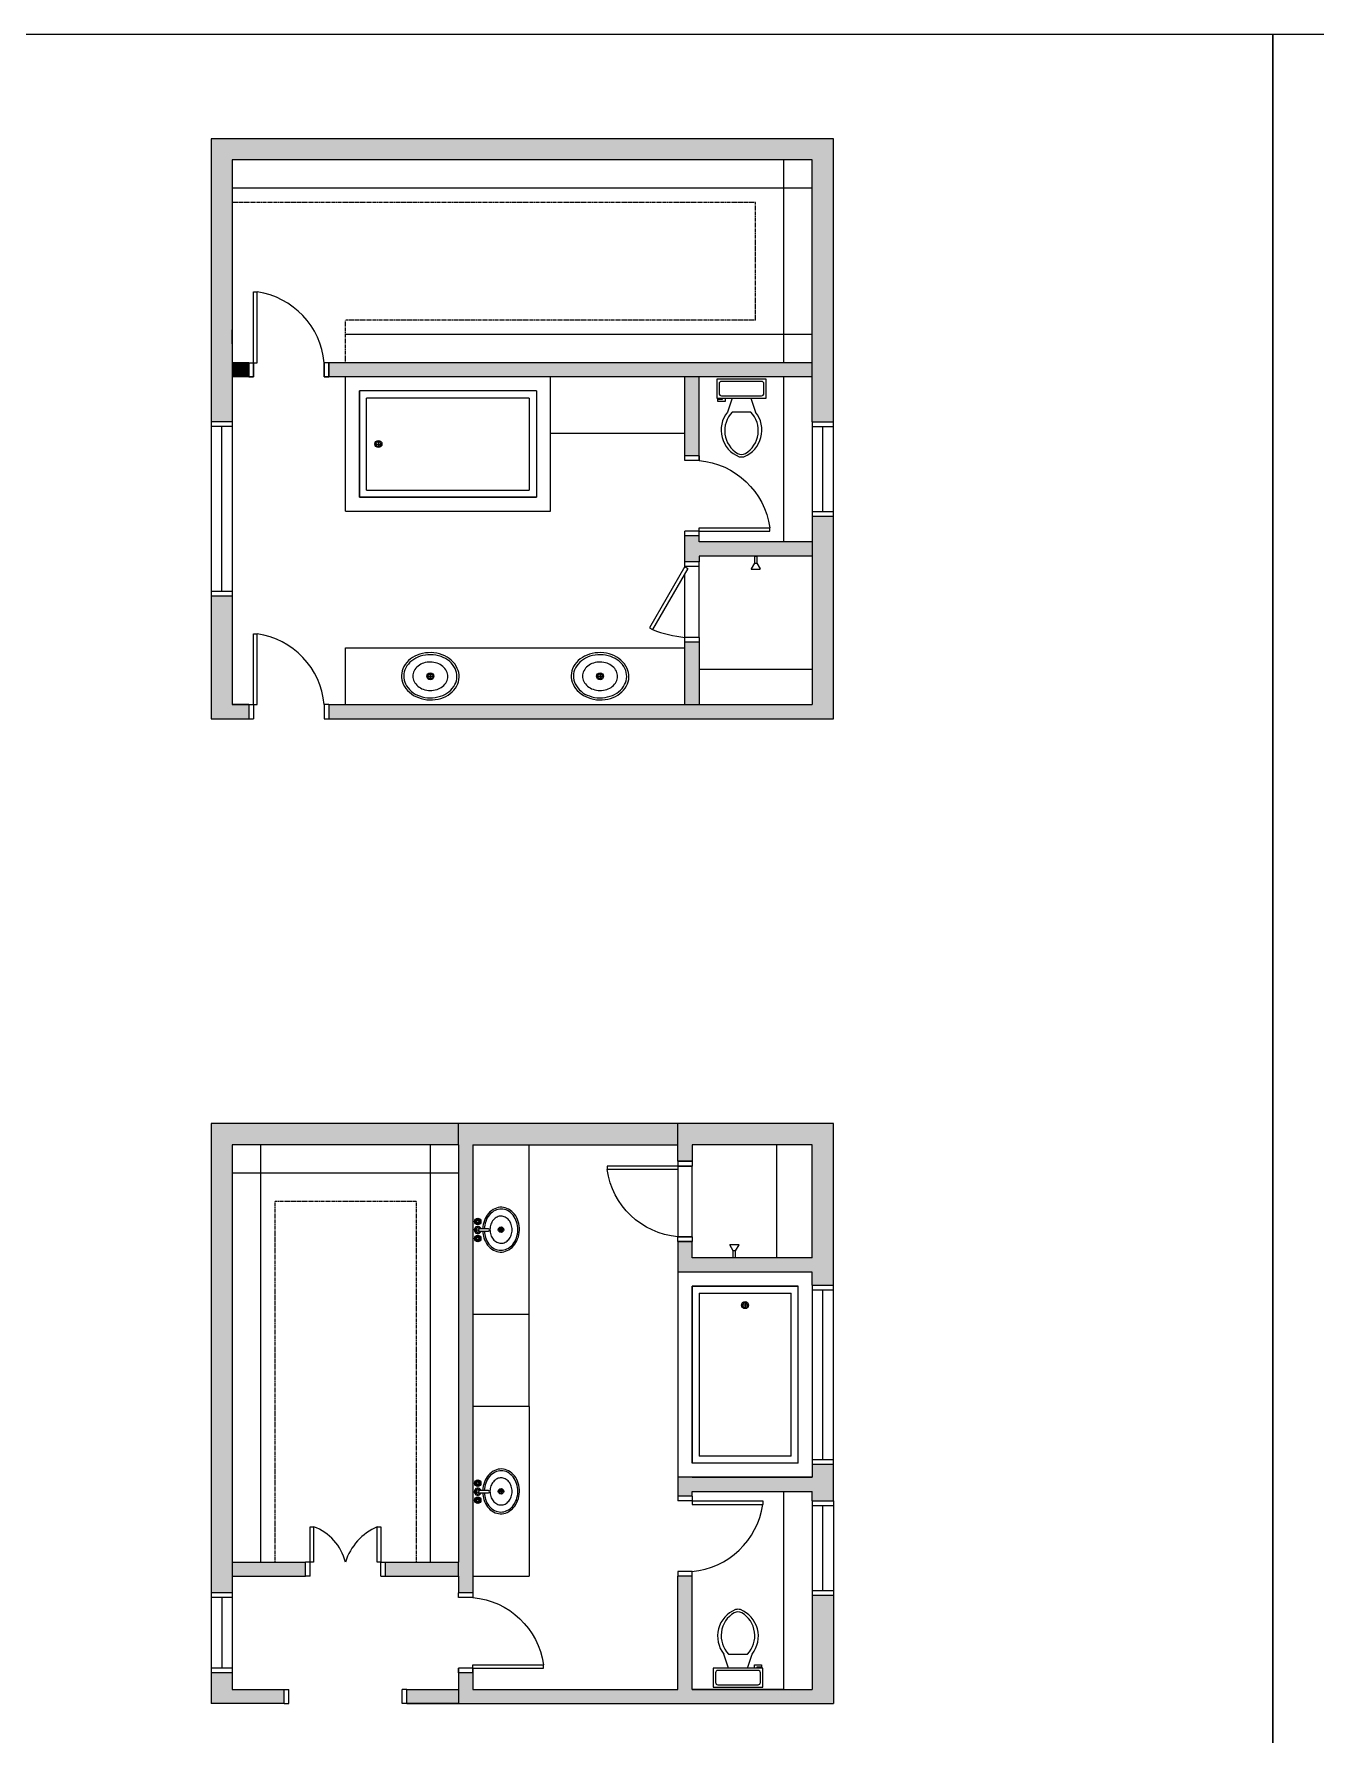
# Model space of a CAD drawing. Header units: inches. Extents: x 242965 to 445791, y 236206 to 423703.
# Drawn here: x 296806 to 302244, y 403860 to 411074 of the extents above; entities that cross this region are included whole.
import ezdxf

# ---------------------------------------------------------------- set-up
doc = ezdxf.new("R2010")
doc.units = ezdxf.units.IN
doc.header["$MEASUREMENT"] = 0
doc.linetypes.add('DASHEDX2', pattern=[1.5, 1, -0.5])
doc.layers.add('2', color=181, linetype='Continuous', lineweight=20)
doc.layers.add('SHELVES', color=1, linetype='DASHEDX2')
doc.styles.add('ATTR', font='romans.shx', dxfattribs={"width": 0.8, "height": 0.7})

# ---------------------------------------------------------------- blocks, each defined once
blk = doc.blocks.new('SNKOVLT')
for p, q in [((-1, 0), (1, 0)), ((0, 1), (0, -1))]:
    blk.add_line(p, q)
at = {"linetype": 'Continuous'}
for points in [[(-12.23, 0.39, 0.117634), (-11.46, -3.36, 0.104469), (-8.88, -6.8, 0.090016), (-5.08, -9.07, 0.08192), (-0.32, -10.02, 0.08192), (4.49, -9.38, 0.090016), (8.42, -7.36, 0.104469), (11.22, -4.09, 0.117634), (12.23, -0.39, 0.117634), (11.46, 3.36, 0.104469), (8.88, 6.8, 0.090016), (5.08, 9.07, 0.08192), (0.32, 10.02, 0.08192), (-4.49, 9.38, 0.090016), (-8.42, 7.36, 0.104469), (-11.22, 4.09, 0.117634)], [(-11.29, 0.16, 0.118622), (-10.52, -3.25, 0.104678), (-8.07, -6.36, 0.089562), (-4.54, -8.37, 0.081185), (-0.13, -9.15, 0.081185), (4.3, -8.49, 0.089562), (7.89, -6.58, 0.104678), (10.42, -3.55, 0.118622), (11.29, -0.16, 0.118622), (10.52, 3.25, 0.104678), (8.07, 6.36, 0.089562), (4.54, 8.37, 0.081185), (0.13, 9.15, 0.081185), (-4.3, 8.49, 0.089562), (-7.89, 6.58, 0.104678), (-10.42, 3.55, 0.118622)], [(-7.42, 0.08, 0.118283), (-6.91, -2.17, 0.104607), (-5.29, -4.21, 0.089718), (-2.97, -5.53, 0.081436), (-0.07, -6.04, 0.081436), (2.84, -5.59, 0.089718), (5.2, -4.33, 0.104607), (6.86, -2.32, 0.118283), (7.42, -0.08, 0.118283), (6.91, 2.17, 0.104607), (5.29, 4.21, 0.089718), (2.97, 5.53, 0.081436), (0.07, 6.04, 0.081436), (-2.84, 5.59, 0.089718), (-5.2, 4.33, 0.104607), (-6.86, 2.32, 0.118283)]]:
    blk.add_lwpolyline(points, format="xyb", close=True, dxfattribs=at)
for radius in [1.5, 1]:
    blk.add_circle((0, 0), radius)
blk = doc.blocks.new('Tank Toilet 3 PV')
for p, q in [((9.5, -6), (9.5, -2)), ((-10, -8.5), (-8, -8.5)), ((-10, -9.5), (-10, -8.5)), ((-7, -9.5), (-10, -9.5)), ((-8, -8.5), (-8, -8)), ((-7, -8), (-7, -9.5)), ((-4, -8), (-6, -14)), ((4, -14), (-4, -14)), ((4, -8), (6, -14))]:
    blk.add_line(p, q)
blk.add_lwpolyline([(10.5, -8), (10.5, 0), (-10.5, 0), (-10.5, -8)], close=True)
for points in [[(-9.5, -2), (-9.5, -6)], [(8.5, -1), (-8.5, -1)], [(-8.5, -7), (8.5, -7)]]:
    blk.add_lwpolyline(points)
for centre, radius, start, end in [((-8.62, -1.88), 0.884, 81.8699, 188.1301), ((-8.62, -6.12), 0.884, 171.8699, 278.1301), ((8.62, -1.88), 0.884, 351.8699, 98.1301), ((8.62, -6.12), 0.884, 261.8699, 8.1301), ((3.52, -21.58), 12.17, 141.46911, 247.97143), ((4.2, -21.82), 11.33, 136.36773, 238.94682), ((-3.52, -21.58), 12.17, 292.02843, 38.53071), ((-4.2, -21.82), 11.33, 301.05301, 43.63209), ((0, -27.88), 4, 245.73182, 294.26817), ((0, -29), 4, 254.86053, 285.13947)]:
    blk.add_arc(centre, radius, start, end)
at = {"style": 'ATTR', "width": 0.8, "flags": 9}
blk.add_attdef('ESTCODE', (0, 0), '', height=0.000000846, dxfattribs=at)
blk = doc.blocks.new('Sink Faucet A PV')
for p, q in [((-4.107, 0.125), (-4.375, 0.125)), ((-3.75, 0.4789), (-3.75, 0.75)), ((-3.5, 0.482), (-3.5, 0.75)), ((-3.1461, 0.125), (-2.875, 0.125)), ((3.143, 0.125), (2.875, 0.125)), ((3.5, 0.4789), (3.5, 0.75)), ((3.75, 0.482), (3.75, 0.75)), ((4.1039, 0.125), (4.375, 0.125)), ((-4.1039, -0.125), (-4.375, -0.125)), ((-3.75, -0.482), (-3.75, -0.75)), ((-3.5, -0.4789), (-3.5, -0.75)), ((-3.143, -0.125), (-2.875, -0.125)), ((-0.5, -0.8639), (-0.5, -4.5)), ((0.5, -4.5), (0.5, -0.8631)), ((3.1461, -0.125), (2.875, -0.125)), ((3.5, -0.482), (3.5, -0.75)), ((3.75, -0.4789), (3.75, -0.75)), ((4.107, -0.125), (4.375, -0.125))]:
    blk.add_line(p, q)
for centre, radius in [((-3.625, 0), 1.375), ((-4.625, 0), 0.2795), ((-3.625, 0), 0.5), ((-3.625, 1), 0.2795), ((-2.625, 0), 0.2795), ((0, 0), 0.5), ((3.625, 0), 1.375), ((2.625, 0), 0.2795), ((3.625, 0), 0.5), ((3.625, 1), 0.2795), ((4.625, 0), 0.2795), ((-3.625, -1), 0.2795), ((3.625, -1), 0.2795)]:
    blk.add_circle(centre, radius)
for centre, radius, start, end in [((-3.625, 0), 1, 105.2407, 164.2093), ((-3.625, 0), 1, 16.44125, 74.07887), ((0, 0), 1.5, 289.6514, 250.3603), ((0, 0), 1, 300.3431, 239.7554), ((3.625, 0), 1, 106.12, 164.0884), ((3.625, 0), 1, 16.23422, 73.90469), ((-3.625, 0), 1, 196.2342, 253.9047), ((-3.625, 0), 1, 286.12, 344.0884), ((0, -4.5), 0.5, 180, 0), ((3.625, 0), 1, 196.4413, 254.0789), ((3.625, 0), 1, 285.2407, 344.2093)]:
    blk.add_arc(centre, radius, start, end)
at = {"style": 'ATTR', "width": 0.8, "flags": 9}
blk.add_attdef('ESTCODE', (0, 0), '', height=0.00002, dxfattribs=at)
blk = doc.blocks.new('30 door')
for p, q in [((-6, 34), (0, 34)), ((-6, 34), (-6, 32)), ((-6, 32), (0, 32)), ((0, 32), (0, 34)), ((-6, 3.5), (-36, 3.5)), ((-36, 2), (-36, 3.5)), ((-6, 2), (-36, 2)), ((-6, 2), (-6, 3.5)), ((-6, 0), (-6, 2)), ((-6, 2), (0, 2)), ((-6, 0), (0, 0)), ((0, 0), (0, 2))]:
    blk.add_line(p, q)
blk.add_arc((-3.05, -1.14), 33.27, 95.08156, 171.98084)

msp = doc.modelspace()

# ---------------------------------------------------------------- hatches: boundary and pattern name
h = msp.add_hatch(color=256)
h.paths.add_polyline_path([(300107.051, 409680.143), (298057.051, 409680.143), (298057.051, 409620.143), (299567.051, 409620.143), (300107.051, 409620.143)], flags=17)
h.paths.add_polyline_path([(299627.051, 409620.143), (299567.051, 409620.143), (299567.051, 409285.144), (299627.051, 409285.144)])
h.paths.add_polyline_path([(300197.051, 410630.144), (297557.051, 410630.144), (297557.051, 409429.347), (297647.051, 409429.347), (297647.051, 410540.144), (300107.051, 410540.144), (300107.051, 409429.347), (300197.051, 409429.347)])
h.paths.add_polyline_path([(300197.051, 409029.347), (300107.051, 409029.347), (300107.051, 408230.144), (298057.051, 408230.144), (298057.051, 408170.144), (300197.051, 408170.144)])
h.paths.add_polyline_path([(300107.051, 408920.144), (299627.051, 408920.144), (299627.051, 408945.144), (299567.051, 408945.144), (299567.051, 408835.144), (299627.051, 408835.144), (299627.051, 408860.144), (300107.051, 408860.144)], flags=17)
h.paths.add_polyline_path([(299627.051, 408495.144), (299567.051, 408495.144), (299567.051, 408230.144), (299627.051, 408230.144)], flags=17)
for points in [[(297717.051, 409620.143), (297717.051, 409680.143), (297647.051, 409680.143), (297647.051, 409620.143)], [(297717.051, 408230.144), (297647.051, 408230.144), (297647.051, 408689.347), (297557.051, 408689.347), (297557.051, 408170.144), (297717.051, 408170.144)], [(298607.051, 406362.915), (298607.051, 406452.915), (297557.051, 406452.915), (297557.051, 404462.915), (297647.051, 404462.915), (297647.051, 404532.915), (297647.051, 406362.915)], [(299537.051, 406452.915), (298607.051, 406452.915), (298607.051, 406362.915), (298607.051, 404592.915), (298607.051, 404532.915), (298607.051, 404462.915), (298667.051, 404462.915), (298667.051, 404532.915), (298667.051, 406362.915), (299537.051, 406362.915)], [(300197.051, 406452.915), (299537.051, 406452.915), (299537.051, 406362.915), (299537.051, 406292.915), (299597.051, 406292.915), (299597.051, 406362.915), (300107.051, 406362.915), (300107.051, 405882.915), (299597.051, 405882.915), (299597.051, 405952.915), (299537.051, 405952.915), (299537.051, 405822.915), (300107.051, 405822.915), (300107.051, 405767.915), (300197.051, 405767.915)], [(300197.051, 405007.915), (300107.051, 405007.915), (300107.051, 404952.915), (299537.051, 404952.915), (299537.051, 404872.915), (299597.051, 404872.915), (299597.051, 404892.915), (300107.051, 404892.915), (300107.051, 404852.915), (300197.051, 404852.915)], [(297647.051, 404592.915), (297647.051, 404532.915), (297957.051, 404532.915), (297957.051, 404592.915)], [(298607.051, 404592.915), (298297.051, 404592.915), (298297.051, 404532.915), (298607.051, 404532.915)], [(300197.051, 404452.915), (300107.051, 404452.915), (300107.051, 404052.915), (299597.051, 404052.915), (299597.051, 404532.915), (299537.051, 404532.915), (299537.051, 404052.915), (298667.051, 404052.915), (298667.051, 404122.915), (298607.051, 404122.915), (298607.051, 404052.915), (298607.051, 403992.915), (300197.051, 403992.915)]]:
    msp.add_hatch(color=256).paths.add_polyline_path(points)
h = msp.add_hatch(color=256)
h.paths.add_polyline_path([(297867.051, 404052.915), (297647.051, 404052.915), (297647.051, 404122.915), (297557.051, 404122.915), (297557.051, 403992.915), (297867.051, 403992.915)])
h.paths.add_polyline_path([(298387.051, 404052.915), (298387.051, 403992.915), (298607.051, 403992.915), (298607.051, 404052.915)])

# ---------------------------------------------------------------- linework, layer by layer
for p, q in [((300197.051, 410630.144), (297557.051, 410630.144)), ((297557.051, 410630.144), (297557.051, 409429.347)), ((300197.051, 409429.347), (300197.051, 410630.144)), ((300107.051, 410540.144), (297647.051, 410540.144)), ((297647.051, 410540.144), (297647.051, 409429.347)), ((299987.051, 409680.143), (299987.051, 410540.144)), ((300107.051, 409429.347), (300107.051, 410540.144)), ((300107.051, 410420.144), (297647.051, 410420.144)), ((297647.051, 409760.144), (297647.051, 409820.144)), ((300107.051, 409800.143), (298127.051, 409800.143)), ((297717.051, 409680.143), (297647.051, 409680.143)), ((297717.051, 409620.143), (297717.051, 409680.143)), ((297717.051, 409620.143), (297717.051, 409680.143)), ((297737.051, 409620.143), (297737.051, 409680.143)), ((298037.051, 409620.143), (298037.051, 409680.143)), ((300107.051, 409680.143), (298057.051, 409680.143)), ((298057.051, 409620.143), (298057.051, 409680.143)), ((298057.051, 409620.143), (298057.051, 409680.143)), ((297717.051, 409620.143), (297647.051, 409620.143)), ((297737.051, 409620.143), (297647.051, 409620.143)), ((300107.051, 409620.143), (298037.051, 409620.143)), ((298127.051, 409620.143), (298037.051, 409620.143)), ((299567.051, 409620.143), (298057.051, 409620.143)), ((298997.051, 409620.143), (298127.051, 409620.143)), ((298127.051, 409050.143), (298127.051, 409620.143)), ((298997.051, 409620.143), (298127.051, 409620.143)), ((298997.051, 409050.143), (298997.051, 409620.143)), ((299567.051, 409265.144), (299567.051, 409620.143)), ((299627.051, 409265.144), (299627.051, 409620.143)), ((299987.051, 408920.144), (299987.051, 409620.143)), ((298187.051, 409110.143), (298187.051, 409560.143)), ((298937.051, 409560.143), (298187.051, 409560.143)), ((298187.051, 409560.143), (298187.051, 409110.143)), ((298932.051, 409560.143), (298192.051, 409560.143)), ((298217.051, 409140.143), (298217.051, 409530.143)), ((298907.051, 409530.143), (298217.051, 409530.143)), ((298907.051, 409530.143), (298907.051, 409140.143)), ((298937.051, 409560.143), (298937.051, 409110.143)), ((297647.051, 409429.347), (297557.051, 409429.347)), ((297647.051, 409429.347), (297557.051, 409429.347)), ((297557.051, 409429.347), (297557.051, 408689.347)), ((297647.051, 409429.347), (297647.051, 408689.347)), ((300107.051, 409429.347), (300197.051, 409429.347)), ((300107.051, 409429.347), (300107.051, 409029.347)), ((300197.051, 409029.347), (300197.051, 409429.347)), ((297647.051, 409409.347), (297557.051, 409409.347)), ((297602.051, 408709.347), (297602.051, 409409.347)), ((299567.051, 409380.143), (298997.051, 409380.143)), ((300107.051, 409409.347), (300197.051, 409409.347)), ((300152.051, 409049.347), (300152.051, 409409.347)), ((298257.051, 409335.143), (298277.051, 409335.143)), ((298267.051, 409345.143), (298267.051, 409325.143)), ((299627.051, 409285.144), (299567.051, 409285.144)), ((299627.051, 409265.144), (299567.051, 409265.144)), ((298217.051, 409140.143), (298907.051, 409140.143)), ((298937.051, 409110.143), (298187.051, 409110.143)), ((298187.051, 409110.143), (298937.051, 409110.143)), ((298127.051, 409050.143), (298997.051, 409050.143)), ((298517.051, 409050.143), (298997.051, 409050.143)), ((300107.051, 409049.347), (300197.051, 409049.347)), ((300107.051, 409029.347), (300107.051, 408230.144)), ((300107.051, 409029.347), (300197.051, 409029.347)), ((300197.051, 408170.144), (300197.051, 409029.347)), ((300197.051, 408869.347), (300197.051, 409029.347)), ((299627.051, 408965.144), (299567.051, 408965.144)), ((299567.051, 408815.144), (299567.051, 408965.144)), ((299627.051, 408945.144), (299567.051, 408945.144)), ((299627.051, 408920.144), (299627.051, 408965.144)), ((300107.051, 408920.144), (299627.051, 408920.144)), ((300107.051, 408860.144), (299627.051, 408860.144)), ((299627.051, 408860.144), (299627.051, 408835.144)), ((299862.051, 408860.144), (299862.051, 408830.144)), ((299862.051, 408860.144), (299872.051, 408860.144)), ((299872.051, 408860.144), (299872.051, 408830.144)), ((299567.051, 408815.144), (299417.051, 408555.336)), ((299580.041, 408807.644), (299430.041, 408547.836)), ((299627.051, 408835.144), (299567.051, 408835.144)), ((299627.051, 408815.144), (299567.051, 408815.144)), ((299567.051, 408815.144), (299580.041, 408807.644)), ((299567.051, 408230.144), (299567.051, 408785.144)), ((299627.051, 408815.144), (299627.051, 408835.144)), ((299627.051, 408515.144), (299627.051, 408815.144)), ((299862.051, 408830.144), (299847.592, 408805.1)), ((299848.133, 408804.163), (299885.968, 408804.163)), ((299862.051, 408830.144), (299872.051, 408830.144)), ((299872.051, 408830.144), (299886.51, 408805.1)), ((297647.051, 408709.347), (297557.051, 408709.347)), ((297647.051, 408689.347), (297557.051, 408689.347)), ((297557.051, 408689.347), (297557.051, 408689.347)), ((297557.051, 408689.347), (297557.051, 408170.144)), ((297647.051, 408689.347), (297647.051, 408230.144)), ((299417.051, 408555.336), (299430.041, 408547.836)), ((299627.051, 408515.144), (299567.051, 408515.144)), ((299627.051, 408495.144), (299567.051, 408495.144)), ((299627.051, 408515.144), (299627.051, 408495.144)), ((299627.051, 408495.144), (299627.051, 408230.144)), ((298127.051, 408230.144), (298127.051, 408470.144)), ((298127.051, 408470.144), (298847.051, 408470.144)), ((298847.051, 408470.144), (299567.051, 408470.144)), ((299627.051, 408380.144), (300107.051, 408380.144)), ((297647.051, 408230.144), (297717.051, 408230.144)), ((297717.051, 408230.144), (297647.051, 408230.144)), ((297717.051, 408230.144), (297717.051, 408170.144)), ((297717.051, 408230.144), (297717.051, 408170.144)), ((297737.051, 408230.144), (297737.051, 408170.144)), ((297737.051, 408230.144), (297737.051, 408170.144)), ((297737.051, 408230.144), (297737.051, 408170.144)), ((298037.051, 408230.144), (298037.051, 408170.144)), ((298057.051, 408230.144), (298057.051, 408170.144)), ((298057.051, 408230.144), (300107.051, 408230.144)), ((297557.051, 408170.144), (297717.051, 408170.144)), ((298057.051, 408170.144), (300197.051, 408170.144)), ((298607.051, 406452.915), (297557.051, 406452.915)), ((297557.051, 406452.915), (297557.051, 404462.915)), ((298607.051, 406362.915), (298607.051, 406452.915)), ((299537.051, 406452.915), (298607.051, 406452.915)), ((299537.051, 406362.915), (299537.051, 406452.915)), ((300197.051, 406452.915), (299537.051, 406452.915)), ((300197.051, 405767.915), (300197.051, 406452.915)), ((297647.051, 406362.915), (297647.051, 404462.915)), ((298607.051, 406362.915), (297647.051, 406362.915)), ((297767.051, 406362.915), (297767.051, 404592.915)), ((298487.051, 406362.915), (298487.051, 404592.915)), ((298607.051, 406362.915), (298607.051, 404592.915)), ((298607.051, 406362.915), (298607.051, 404592.915)), ((298667.051, 406362.915), (298667.051, 404442.915)), ((298667.051, 406362.915), (299537.051, 406362.915)), ((298907.051, 405642.915), (298907.051, 406362.915)), ((299537.051, 406292.915), (299537.051, 406362.915)), ((300107.051, 406362.915), (299597.051, 406362.915)), ((300107.051, 406362.915), (299597.051, 406362.915)), ((299597.051, 406362.915), (299597.051, 406272.915)), ((299957.051, 405882.915), (299957.051, 406362.915)), ((300107.051, 405882.915), (300107.051, 406362.915)), ((299597.051, 406292.915), (299537.051, 406292.915)), ((299597.051, 406292.915), (299537.051, 406292.915)), ((299597.051, 406272.915), (299537.051, 406272.915)), ((299597.051, 406272.915), (299537.051, 406272.915)), ((299537.051, 406257.915), (299537.051, 405972.915)), ((299597.051, 405972.915), (299597.051, 406272.915)), ((298607.051, 406242.915), (297647.051, 406242.915)), ((298794.813, 406002.915), (298779.289, 406002.915)), ((298787.051, 406010.677), (298787.051, 405995.153)), ((299597.051, 405972.915), (299537.051, 405972.915)), ((299597.051, 405952.915), (299537.051, 405952.915)), ((299537.051, 405952.915), (299537.051, 405822.915)), ((299597.051, 405952.915), (299537.051, 405952.915)), ((299597.051, 405882.915), (299597.051, 405952.915)), ((299772.051, 405912.915), (299757.592, 405937.958)), ((299795.968, 405938.896), (299758.133, 405938.896)), ((299772.051, 405882.915), (299772.051, 405912.915)), ((299782.051, 405912.915), (299772.051, 405912.915)), ((299782.051, 405912.915), (299796.51, 405937.958)), ((299782.051, 405882.915), (299782.051, 405912.915)), ((299537.051, 405822.915), (299537.051, 404952.915)), ((300107.051, 405822.915), (299537.051, 405822.915)), ((300107.051, 405882.915), (299597.051, 405882.915)), ((299957.051, 405882.915), (299597.051, 405882.915)), ((299782.051, 405882.915), (299772.051, 405882.915)), ((299797.051, 405882.915), (299787.051, 405882.915)), ((299797.051, 405882.915), (299787.051, 405882.915)), ((300107.051, 405767.915), (300107.051, 405822.915)), ((299597.051, 405762.915), (300047.051, 405762.915)), ((299597.051, 405762.915), (299597.051, 405012.915)), ((300047.051, 405762.915), (299597.051, 405762.915)), ((299597.051, 405012.915), (299597.051, 405762.915)), ((300047.051, 405012.915), (300047.051, 405762.915)), ((300047.051, 405017.915), (300047.051, 405757.915)), ((300107.051, 405767.915), (300197.051, 405767.915)), ((300107.051, 405767.915), (300107.051, 405007.915)), ((300107.051, 405747.915), (300197.051, 405747.915)), ((300152.051, 405027.915), (300152.051, 405747.915)), ((300197.051, 405007.915), (300197.051, 405767.915)), ((299627.051, 405732.915), (300017.051, 405732.915)), ((299627.051, 405732.915), (299627.051, 405042.915)), ((299832.051, 405682.915), (299812.051, 405682.915)), ((299822.051, 405692.915), (299822.051, 405672.915)), ((300017.051, 405042.915), (300017.051, 405732.915)), ((298907.051, 405642.915), (298667.051, 405642.915)), ((298907.051, 405252.915), (298907.051, 405642.915)), ((299537.051, 405432.915), (299537.051, 404952.915)), ((298907.051, 405252.915), (298667.051, 405252.915)), ((298907.051, 405252.915), (298907.051, 404532.915)), ((300017.051, 405042.915), (299627.051, 405042.915)), ((300107.051, 405027.915), (300197.051, 405027.915)), ((300107.051, 404952.915), (299537.051, 404952.915)), ((299537.051, 404952.915), (299537.051, 404872.915)), ((300047.051, 405012.915), (299597.051, 405012.915)), ((299597.051, 404952.915), (300107.051, 404952.915)), ((300107.051, 405007.915), (300197.051, 405007.915)), ((300107.051, 405007.915), (300107.051, 404952.915)), ((300197.051, 404852.915), (300197.051, 405007.915)), ((298794.813, 404892.915), (298779.289, 404892.915)), ((298787.051, 404900.677), (298787.051, 404885.153)), ((299597.051, 404892.915), (300107.051, 404892.915)), ((299597.051, 404872.915), (299597.051, 404892.915)), ((299987.051, 404052.915), (299987.051, 404892.915)), ((300107.051, 404852.915), (300107.051, 404892.915)), ((299597.051, 404872.915), (299537.051, 404872.915)), ((299597.051, 404872.915), (299537.051, 404872.915)), ((299597.051, 404852.915), (299537.051, 404852.915)), ((300107.051, 404852.915), (300197.051, 404852.915)), ((300107.051, 404852.915), (300107.051, 404452.915)), ((300107.051, 404832.915), (300197.051, 404832.915)), ((300152.051, 404472.915), (300152.051, 404832.915)), ((300197.051, 404852.915), (300197.051, 404452.915)), ((297977.051, 404592.915), (297977.051, 404742.915)), ((297977.051, 404742.915), (297992.051, 404742.915)), ((297992.051, 404742.915), (297992.051, 404592.915)), ((298262.051, 404592.915), (298262.051, 404742.915)), ((298262.051, 404742.915), (298277.051, 404742.915)), ((298277.051, 404742.915), (298277.051, 404592.915)), ((297647.051, 404592.915), (297957.051, 404592.915)), ((297957.051, 404532.915), (297957.051, 404592.915)), ((297977.051, 404592.915), (297957.051, 404592.915)), ((297977.051, 404532.915), (297977.051, 404592.915)), ((297992.051, 404592.915), (297977.051, 404592.915)), ((298277.051, 404592.915), (298262.051, 404592.915)), ((298277.051, 404532.915), (298277.051, 404592.915)), ((298277.051, 404592.915), (298607.051, 404592.915)), ((298297.051, 404532.915), (298297.051, 404592.915)), ((298607.051, 404532.915), (298607.051, 404592.915)), ((297647.051, 404532.915), (297957.051, 404532.915)), ((297647.051, 404532.915), (297647.051, 404462.915)), ((297977.051, 404532.915), (297957.051, 404532.915)), ((298277.051, 404532.915), (298607.051, 404532.915)), ((298607.051, 404532.915), (298607.051, 404462.915)), ((298667.051, 404532.915), (298907.051, 404532.915)), ((298667.051, 404532.915), (298667.051, 404462.915)), ((299597.051, 404552.915), (299537.051, 404552.915)), ((299537.051, 404052.915), (299537.051, 404532.915)), ((299597.051, 404532.915), (299537.051, 404532.915)), ((299597.051, 404052.915), (299597.051, 404532.915)), ((297647.051, 404462.915), (297557.051, 404462.915)), ((297557.051, 404462.915), (297557.051, 404122.915)), ((297647.051, 404442.915), (297557.051, 404442.915)), ((297602.051, 404442.915), (297602.051, 404142.915)), ((297647.051, 404462.915), (297647.051, 404122.915)), ((298667.051, 404462.915), (298607.051, 404462.915)), ((298667.051, 404442.915), (298607.051, 404442.915)), ((300107.051, 404472.915), (300197.051, 404472.915)), ((300107.051, 404452.915), (300197.051, 404452.915)), ((300107.051, 404452.915), (300107.051, 404052.915)), ((300197.051, 404452.915), (300197.051, 403992.915)), ((297647.051, 404142.915), (297557.051, 404142.915)), ((297647.051, 404122.915), (297557.051, 404122.915)), ((297557.051, 404122.915), (297557.051, 403992.915)), ((297647.051, 404122.915), (297647.051, 404052.915)), ((298667.051, 404142.915), (298607.051, 404142.915)), ((298607.051, 404142.915), (298607.051, 404052.915)), ((298667.051, 404142.915), (298667.051, 404052.915)), ((298667.051, 404142.915), (298667.051, 404052.915)), ((297647.051, 404052.915), (297867.051, 404052.915)), ((297867.051, 403992.915), (297867.051, 404052.915)), ((297867.051, 404052.915), (297887.051, 404052.915)), ((297887.051, 403992.915), (297887.051, 404052.915)), ((297887.051, 403992.915), (297887.051, 404052.915)), ((298367.051, 403992.915), (298367.051, 404052.915)), ((298387.051, 404052.915), (298367.051, 404052.915)), ((298387.051, 404052.915), (298607.051, 404052.915)), ((298387.051, 403992.915), (298387.051, 404052.915)), ((298607.051, 404052.915), (298607.051, 403992.915)), ((298667.051, 404052.915), (299537.051, 404052.915)), ((299597.051, 404052.915), (300107.051, 404052.915)), ((299987.051, 404052.915), (299597.051, 404052.915)), ((297867.051, 403992.915), (297557.051, 403992.915)), ((297867.051, 403992.915), (297887.051, 403992.915)), ((298387.051, 403992.915), (298367.051, 403992.915)), ((298607.051, 403992.915), (298387.051, 403992.915)), ((298387.051, 403992.915), (300197.051, 403992.915))]:
    msp.add_line(p, q)
at = {"linetype": 'Continuous'}
for points in [[(298709.353, 405996.693, 0.06296285), (298714.235, 405968.076, 0.09001579), (298729.913, 405937.538, 0.10446928), (298755.28, 405915.788, 0.11763426), (298783.991, 405907.953, 0.11763426), (298813.147, 405913.924, 0.10446928), (298839.862, 405933.996, 0.09001579), (298857.473, 405963.461, 0.08191995), (298864.797, 406000.41, 0.08191995), (298859.866, 406037.753, 0.09001579), (298844.189, 406068.291, 0.10446928), (298818.822, 406090.041, 0.11763426), (298790.111, 406097.876, 0.11763426), (298760.955, 406091.906, 0.10446928), (298734.24, 406071.834, 0.09001579), (298716.629, 406042.369, 0.0791498), (298709.353, 406006.693, 0.0791498)], [(298716.155, 405996.693, 0.06432972), (298721.137, 405969.536, 0.08956207), (298735.947, 405941.675, 0.10467817), (298759.509, 405922.032, 0.1186217), (298785.816, 405915.308, 0.1186217), (298812.303, 405921.288, 0.10467817), (298836.408, 405940.259, 0.08956207), (298851.998, 405967.692, 0.0811847), (298858.087, 406001.914, 0.0811847), (298852.964, 406036.294, 0.08956207), (298838.154, 406064.155, 0.10467817), (298814.593, 406083.798, 0.1186217), (298788.285, 406090.522, 0.1186217), (298761.799, 406084.542, 0.10467817), (298737.693, 406065.571, 0.08956207), (298722.104, 406038.138, 0.07469924), (298716.089, 406006.693, 0.07469924)], [(298709.353, 404886.693, 0.06296285), (298714.235, 404858.076, 0.09001579), (298729.913, 404827.538, 0.10446928), (298755.28, 404805.788, 0.11763426), (298783.991, 404797.953, 0.11763426), (298813.147, 404803.924, 0.10446928), (298839.862, 404823.996, 0.09001579), (298857.473, 404853.461, 0.08191995), (298864.797, 404890.41, 0.08191995), (298859.866, 404927.753, 0.09001579), (298844.189, 404958.291, 0.10446928), (298818.822, 404980.041, 0.11763426), (298790.111, 404987.876, 0.11763426), (298760.955, 404981.906, 0.10446928), (298734.24, 404961.834, 0.09001579), (298716.629, 404932.369, 0.0791498), (298709.353, 404896.693, 0.0791498)], [(298716.155, 404886.693, 0.06432972), (298721.137, 404859.536, 0.08956207), (298735.947, 404831.675, 0.10467817), (298759.509, 404812.032, 0.1186217), (298785.816, 404805.308, 0.1186217), (298812.303, 404811.288, 0.10467817), (298836.408, 404830.259, 0.08956207), (298851.998, 404857.692, 0.0811847), (298858.087, 404891.914, 0.0811847), (298852.964, 404926.294, 0.08956207), (298838.154, 404954.155, 0.10467817), (298814.593, 404973.798, 0.1186217), (298788.285, 404980.522, 0.1186217), (298761.799, 404974.542, 0.10467817), (298737.693, 404955.571, 0.08956207), (298722.104, 404928.138, 0.07469924), (298716.089, 404896.693, 0.07469924)]]:
    msp.add_lwpolyline(points, format="xyb", dxfattribs=at)
for points in [[(298787.695, 406060.515, 0.11828257), (298770.226, 406056.529, 0.10460746), (298754.372, 406044.015, 0.08971796), (298744.14, 406025.942, 0.08143608), (298740.191, 406003.439, 0.08143608), (298743.636, 405980.853, 0.08971796), (298753.461, 405962.556, 0.10460746), (298769.032, 405949.69, 0.11828257), (298786.407, 405945.315, 0.11828257), (298803.875, 405949.3, 0.10460746), (298819.73, 405961.815, 0.08971796), (298829.962, 405979.887, 0.08143608), (298833.91, 406002.391, 0.08143608), (298830.466, 406024.977, 0.08971796), (298820.641, 406043.273, 0.10460746), (298805.07, 406056.14, 0.11828257)], [(298787.695, 404950.515, 0.11828257), (298770.226, 404946.529, 0.10460746), (298754.372, 404934.015, 0.08971796), (298744.14, 404915.942, 0.08143608), (298740.191, 404893.439, 0.08143608), (298743.636, 404870.853, 0.08971796), (298753.461, 404852.556, 0.10460746), (298769.032, 404839.69, 0.11828257), (298786.407, 404835.315, 0.11828257), (298803.875, 404839.3, 0.10460746), (298819.73, 404851.815, 0.08971796), (298829.962, 404869.887, 0.08143608), (298833.91, 404892.391, 0.08143608), (298830.466, 404914.977, 0.08971796), (298820.641, 404933.273, 0.10460746), (298805.07, 404946.14, 0.11828257)]]:
    msp.add_lwpolyline(points, format="xyb", close=True, dxfattribs=at)
for centre, radius in [((298267.051, 409335.143), 15), ((298267.051, 409335.143), 10), ((298787.051, 406002.915), 11.643), ((298787.051, 406002.915), 7.762), ((299822.051, 405682.915), 15), ((299822.051, 405682.915), 10), ((298787.051, 404892.915), 11.643), ((298787.051, 404892.915), 7.762)]:
    msp.add_circle(centre, radius)
for centre, radius, start, end in [((299848.133, 408804.788), 0.625, 150, 270), ((299885.968, 408804.788), 0.625, 270, 30), ((299624.309, 409058.545), 546.41, 249.1737991, 263.9849826), ((299758.133, 405938.271), 0.625, 90, 210), ((299795.968, 405938.271), 0.625, 330, 90), ((297917.515, 404540.083), 216.093, 14.1515118, 69.8229132), ((298358.245, 404520.591), 242.242, 113.3968285, 162.6287465)]:
    msp.add_arc(centre, radius, start, end)
at = {"layer": '2'}
for points in [[(302060.386, 398183.659), (291368.494, 398183.659), (291368.494, 411074.152), (302060.386, 411074.152)], [(302060.386, 411074.152), (316634.325, 411074.152), (316634.325, 398183.659), (302060.386, 398183.659)]]:
    msp.add_lwpolyline(points, close=True, dxfattribs=at)
at = {"layer": 'SHELVES', "ltscale": 4}
for p, q in [((299867.051, 410360.144), (297647.051, 410360.144)), ((299867.051, 409860.143), (299867.051, 410360.144)), ((298127.051, 409680.143), (298127.051, 409860.143)), ((299867.051, 409860.143), (298127.051, 409860.143)), ((298427.051, 406122.915), (297827.051, 406122.915)), ((297827.051, 406122.915), (297827.051, 404592.915)), ((298427.051, 406122.915), (298427.051, 404592.915))]:
    msp.add_line(p, q, dxfattribs=at)

# ---------------------------------------------------------------- block references
at = {"yscale": 10, "zscale": 10}
for name, p, xscale, rotation in [('30 door', (297717.051, 409620.143), 10, 270), ('30 door', (297717.051, 408170.144), 10, 270), ('30 door', (299597.051, 406292.915), -10, 180), ('Sink Faucet A PV', (298688.148, 406001.693), 10, 90), ('Sink Faucet A PV', (298688.148, 404891.693), 10, 90), ('30 door', (299537.051, 404872.915), 10, 180), ('Tank Toilet 3 PV', (299792.051, 404062.915), 10, 180)]:
    msp.add_blockref(name, p, dxfattribs=dict(at, xscale=xscale, rotation=rotation))
for name, p, xscale in [('Tank Toilet 3 PV', (299807.051, 409610.143), 10), ('30 door', (299567.051, 408945.144), -10), ('SNKOVLT', (298487.051, 408350.144), 10), ('SNKOVLT', (299207.051, 408350.144), 10), ('30 door', (298607.051, 404122.915), -10)]:
    msp.add_blockref(name, p, dxfattribs=dict(at, xscale=xscale))

doc.saveas('drawing.dxf')
